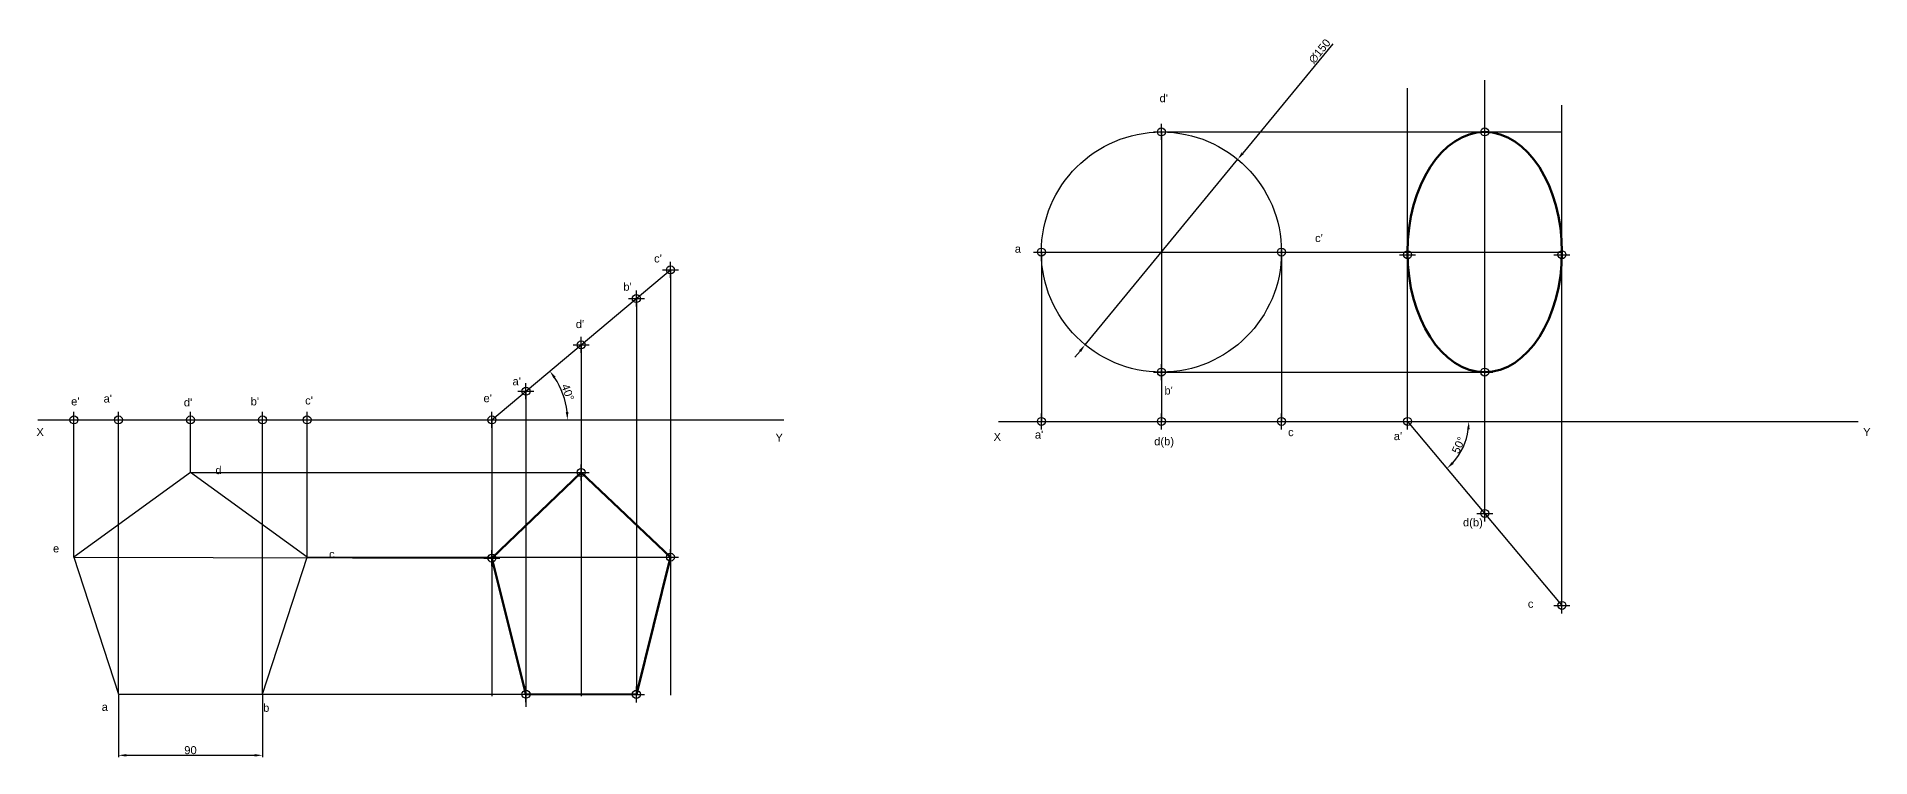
# Model space of a CAD drawing. Header units: millimetres. Extents: x 28 to 2095, y -10 to 440.
# Drawn here: x 949 to 2095, y -10 to 440 of the extents above; entities that cross this region are included whole.
import ezdxf

# ---------------------------------------------------------------- set-up
doc = ezdxf.new("R2010")
doc.units = ezdxf.units.MM
doc.header["$PDMODE"] = 34
doc.header["$PDSIZE"] = 5
doc.styles.get("Standard").update_dxf_attribs({"font": 'arial.ttf'})
doc.dimstyles.new('ISO-25', dxfattribs={"dimtxt": 5, "dimasz": 5, "dimexe": 1.25, "dimexo": 0.625, "dimtad": 1, "dimtxsty": 'Standard', "dimcen": 2.5, "dimadec": 0, "dimazin": 0, "dimtfac": 1, "dimtmove": 0, "dimatfit": 3, "dimfxl": 1, "dimarcsym": 0})

# ---------------------------------------------------------------- blocks, each defined once
blk = doc.blocks.new('*D22')
at = {"color": 0, "lineweight": -2, "transparency": 16777216}
for p, q in [((1000.1, 28.4), (1000.1, -10.3)), ((1090.1, 28.4), (1090.1, -10.3)), ((1005.1, -9.1), (1085.1, -9.1))]:
    blk.add_line(p, q, dxfattribs=at)
at = {"color": 0, "transparency": 16777216}
for points in [[(1005.1, -8.3), (1005.1, -9.9), (1000.1, -9.1)], [(1085.1, -8.3), (1085.1, -9.9), (1090.1, -9.1)]]:
    blk.add_solid(points, dxfattribs=at)
at = {"layer": 'Defpoints', "color": 0, "transparency": 16777216}
for p in [(1000.1, 29.1), (1090.1, 29.1), (1090.1, -9.1)]:
    blk.add_point(p, dxfattribs=at)
at = {"color": 0, "transparency": 16777216, "insert": (1045.1, -5.9), "char_height": 5, "attachment_point": 5}
blk.add_mtext('90', dxfattribs=at)
blk = doc.blocks.new('*D23')
at = {"color": 0, "lineweight": -2, "transparency": 16777216}
for p, q in [((1758.7, 435.3), (1702.5, 367)), ((1604, 247.3), (1699.3, 363.1)), ((1600.8, 243.4), (1597.6, 239.6))]:
    blk.add_line(p, q, dxfattribs=at)
at = {"color": 0, "transparency": 16777216}
for points in [[(1701.8, 367.5), (1703.1, 366.4), (1699.3, 363.1)], [(1600.2, 243.9), (1601.5, 242.9), (1604, 247.3)]]:
    blk.add_solid(points, dxfattribs=at)
at = {"layer": 'Defpoints', "color": 0, "transparency": 16777216}
for p in [(1699.3, 363.1), (1604, 247.3)]:
    blk.add_point(p, dxfattribs=at)
at = {"color": 0, "transparency": 16777216, "insert": (1750.5, 430.6), "char_height": 5, "attachment_point": 5, "rotation": 50.5514}
blk.add_mtext('∅150', dxfattribs=at)
blk = doc.blocks.new('*D24')
at = {"color": 0, "lineweight": -2, "transparency": 16777216}
blk.add_arc((1805.4, 199.4), 38.3, 317.4816, 352.5184, dxfattribs=at)
at = {"color": 0, "transparency": 16777216}
for points in [[(1842.6, 194.5), (1844.2, 194.4), (1843.7, 199.4)], [(1834.2, 172.9), (1833.1, 174.1), (1830.1, 170.1)]]:
    blk.add_solid(points, dxfattribs=at)
at = {"layer": 'Defpoints', "color": 0, "transparency": 16777216}
for p in [(1549.8, 199.4), (1805.4, 199.4), (2087, 199.4), (1837.4, 178.4), (1901.8, 84.5)]:
    blk.add_point(p, dxfattribs=at)
at = {"color": 0, "transparency": 16777216, "insert": (1837.3, 184.6), "char_height": 5, "attachment_point": 5, "rotation": 65}
blk.add_mtext('50°', dxfattribs=at)
blk = doc.blocks.new('*D25')
at = {"color": 0, "lineweight": -2, "transparency": 16777216}
blk.add_arc((1233.4, 200.4), 47.2, 6.0679, 33.9321, dxfattribs=at)
at = {"color": 0, "transparency": 16777216}
for points in [[(1271.9, 226.3), (1273.2, 227.3), (1269.6, 230.8)], [(1281.2, 205.4), (1279.5, 205.4), (1280.6, 200.4)]]:
    blk.add_solid(points, dxfattribs=at)
at = {"layer": 'Defpoints', "color": 0, "transparency": 16777216}
for p in [(1344.9, 294), (1279.3, 211.3), (949.8, 200.4), (1233.4, 200.4), (1415.7, 200.4)]:
    blk.add_point(p, dxfattribs=at)
at = {"color": 0, "transparency": 16777216, "insert": (1280.8, 217.6), "char_height": 5, "attachment_point": 5, "rotation": 290}
blk.add_mtext('40°', dxfattribs=at)

msp = doc.modelspace()

# ---------------------------------------------------------------- linework, layer by layer
for p, q in [((1853.629, 141.968), (1853.629, 412.465)), ((1805.42, 199.421), (1805.42, 407.59)), ((1901.838, 84.514), (1901.838, 396.865)), ((1651.642, 380.189), (1651.642, 230.189)), ((1651.642, 380.189), (1901.838, 380.189)), ((1576.642, 305.189), (1726.642, 305.189)), ((1576.642, 305.189), (1576.642, 199.421)), ((1576.642, 305.189), (1901.838, 305.189)), ((1726.642, 305.189), (1726.642, 199.421)), ((1233.383, 200.401), (1344.937, 294.006)), ((1344.937, 294.006), (1344.937, 28.37)), ((1323.632, 276.129), (1323.632, 28.971)), ((1289.16, 247.204), (1289.16, 27.768)), ((1651.642, 230.189), (1651.642, 199.421)), ((1651.642, 230.189), (1853.629, 230.189)), ((1254.688, 218.278), (1254.688, 21.155)), ((949.817, 200.401), (1415.705, 200.401)), ((972.296, 114.647), (972.296, 200.401)), ((1000.107, 29.052), (1000.107, 200.401)), ((1045.107, 167.548), (1045.107, 200.401)), ((1090.107, 29.052), (1090.107, 200.401)), ((1117.919, 114.647), (1117.919, 200.401)), ((1233.383, 200.401), (1233.383, 27.768)), ((1549.846, 199.421), (2086.963, 199.421)), ((1805.42, 199.421), (1901.838, 84.514)), ((1045.107, 167.548), (1289.16, 167.548)), ((972.296, 114.647), (1233.383, 114.085)), ((1117.919, 114.647), (1344.937, 114.647)), ((1000.107, 29.052), (1254.688, 29.052)), ((1090.107, 29.052), (1323.632, 29.052))]:
    msp.add_line(p, q)
msp.add_lwpolyline([(1000.107, 29.052), (1090.107, 29.052), (1117.919, 114.647), (1045.107, 167.548), (972.296, 114.647)], close=True)
at = {"color": 240, "lineweight": 50, "true_color": 0xed1f24}
msp.add_lwpolyline([(1323.632, 28.971), (1254.688, 29.052), (1233.383, 114.085), (1289.16, 167.548), (1344.937, 114.647)], close=True, dxfattribs=at)
msp.add_circle((1651.642, 305.189), 75)
at = {"color": 240, "lineweight": 60, "true_color": 0xed1f24}
msp.add_ellipse((1853.629, 305.189), major_axis=(0, 75), ratio=0.64317929, dxfattribs=at)
for p in [(1651.642, 380.189), (1853.629, 380.189), (1576.642, 305.189), (1726.642, 305.189), (1344.937, 294.006), (1805.42, 303.506), (1901.838, 303.506), (1323.632, 276.129), (1289.16, 247.204), (1651.642, 230.189), (1853.629, 230.189), (1254.688, 218.278), (972.296, 200.401), (1000.107, 200.401), (1045.107, 200.401), (1090.107, 200.401), (1117.919, 200.401), (1233.383, 200.401), (1576.642, 199.421), (1651.642, 199.421), (1726.642, 199.421), (1805.42, 199.421), (1289.16, 167.548), (1853.629, 141.968), (1233.383, 114.085), (1344.937, 114.647), (1901.838, 84.514), (1254.688, 29.052), (1323.632, 28.971)]:
    msp.add_point(p)

# ---------------------------------------------------------------- texts
for s, p in [("d'", (1650.485, 398.766)), ("c'", (1747.628, 311.436)), ("c'", (1334.714, 298.691)), ('a', (1560.021, 304.765)), ("b'", (1315.517, 281.019)), ("d'", (1285.78, 257.708)), ("a'", (1246.257, 221.988)), ("b'", (1653.521, 216.221)), ("e'", (970.53, 209.417)), ("a'", (990.82, 211.205)), ("d'", (1040.948, 208.821)), ("b'", (1082.722, 209.417)), ("c'", (1116.738, 210.013)), ("e'", (1228.136, 211.417)), ('X', (948.856, 190.289)), ('Y', (2089.999, 190.319)), ('Y', (1410.531, 186.857)), ('X', (1546.808, 187.285)), ("a'", (1572.625, 188.697)), ('d(b)', (1647.121, 184.521)), ('c', (1730.739, 190.215)), ("a'", (1796.796, 187.747)), ('d', (1060.642, 166.498)), ('d(b)', (1840.024, 133.868)), ('e', (959.191, 117.618)), ('c', (1131.657, 114.041)), ('c', (1880.574, 83.047)), ('b', (1090.48, 18.069)), ('a', (989.626, 18.665))]:
    msp.add_text(s, height=5).set_placement(p)

# ---------------------------------------------------------------- dimensions: what is measured, and where the dimension line sits
dim = msp.add_diameter_dim_2p(p1=(1603.988, 247.274), p2=(1699.296, 363.103), dimstyle='ISO-25')
dim.commit()
dim.dimension.update_dxf_attribs({"geometry": '*D23', "text_midpoint": (1753.092, 428.483), "dimtype": 163})
for base, line1, line2, picture, middle in [((1279.344, 211.294), ((949.817, 200.401), (1415.705, 200.401)), ((1233.383, 200.401), (1344.937, 294.006)), '*D25', (1280.755, 217.643)), ((1837.435, 178.365), ((1549.846, 199.421), (2086.963, 199.421)), ((1805.42, 199.421), (1901.838, 84.514)), '*D24', (1837.268, 184.57))]:
    dim = msp.add_angular_dim_2l(base=base, line1=line1, line2=line2, dimstyle='ISO-25')
    dim.commit()
    dim.dimension.update_dxf_attribs({"geometry": picture, "text_midpoint": middle})
dim = msp.add_linear_dim(base=(1090.107, -9.099), p1=(1000.107, 29.052), p2=(1090.107, 29.052), dimstyle='ISO-25')
dim.commit()
dim.dimension.update_dxf_attribs({"geometry": '*D22', "text_midpoint": (1045.107, -5.921)})

doc.saveas('drawing.dxf')
